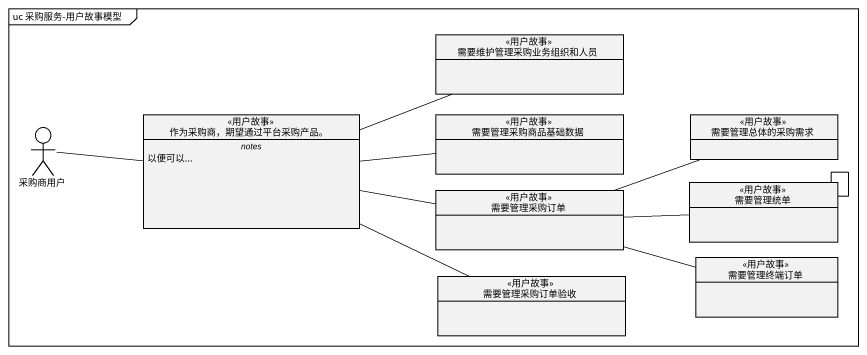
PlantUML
@startuml
mainframe uc 采购服务-用户故事模型
allowmixing
hide circle
hide empty members
class 需要维护管理采购业务组织和人员 <<用户故事>>
actor 采购商用户
class "作为采购商，期望通过平台采购产品。" as 作为采购商_期望通过平台采购产品 <<用户故事>> {
  -- notes --
  以便可以...
}
class 需要管理采购商品基础数据 <<用户故事>>
class 需要管理总体的采购需求 <<用户故事>>
class 需要管理采购订单 <<用户故事>>
class 需要管理统单 <<用户故事>>
class 需要管理终端订单 <<用户故事>>
class 需要管理采购订单验收 <<用户故事>>
采购商用户 -right- 作为采购商_期望通过平台采购产品
作为采购商_期望通过平台采购产品 -right- 需要维护管理采购业务组织和人员
作为采购商_期望通过平台采购产品 -right- 需要管理采购商品基础数据
作为采购商_期望通过平台采购产品 -right- 需要管理采购订单
作为采购商_期望通过平台采购产品 -right- 需要管理采购订单验收
需要管理采购订单 -right- 需要管理总体的采购需求
需要管理采购订单 -right- 需要管理统单
需要管理采购订单 -right- 需要管理终端订单
需要管理统单 -- 需要管理统单
@enduml
